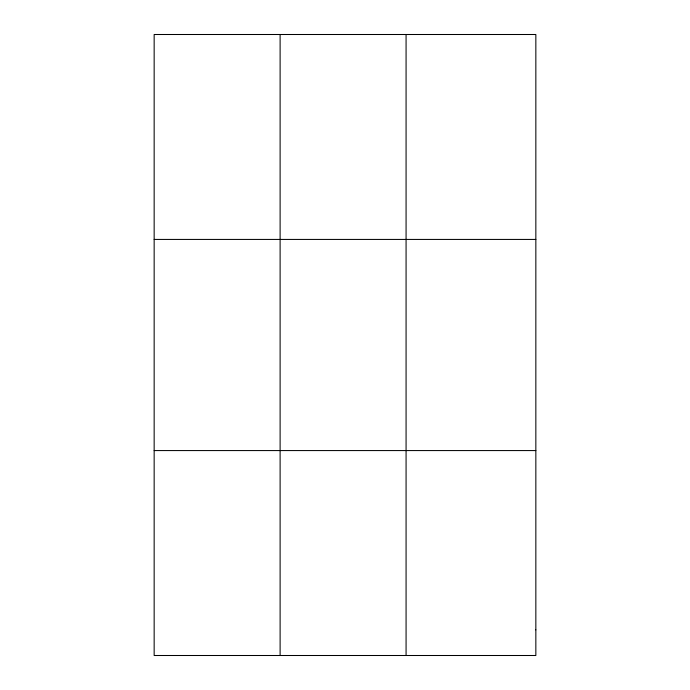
<?xml version="1.0" encoding="UTF-8"?>
<svg xmlns="http://www.w3.org/2000/svg" width="690" height="690" viewBox="0 0 690 690"><rect width="100%" height="100%" fill="white"/><g stroke="black" fill="none" stroke-linecap="round" stroke-linejoin="round"><path stroke-width="1.03" d="M280.114 34.5L280.114 655.5M406.074 34.5L406.074 655.5M154.155 239.43L535.845 239.43M154.155 450.57L535.845 450.57M535.845 629.884L535.845 655.5L154.155 655.5L154.155 34.5L535.845 34.5L535.845 629.884"/></g></svg>
